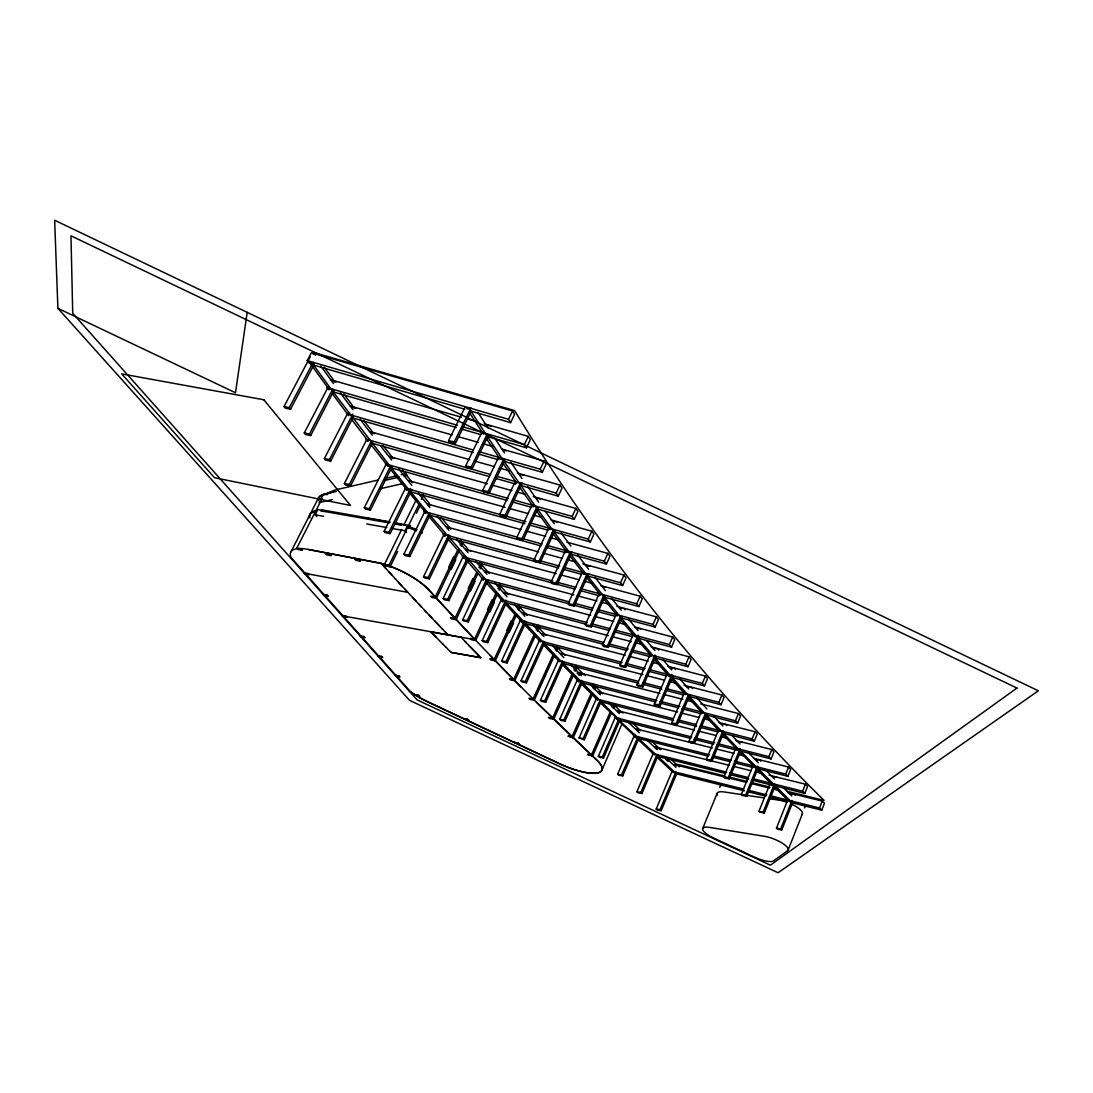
<?xml version="1.0" encoding="UTF-8"?>
<svg xmlns="http://www.w3.org/2000/svg" width="1093" height="1093" viewBox="0 0 1093 1093"><rect width="100%" height="100%" fill="white"/><g stroke="black" fill="none" stroke-linecap="round" stroke-linejoin="round"><path stroke-width="1.5" d="M247.196 312.352L235.487 392.756L57.888 308.322L54.65 220.253L1038.35 690.79L778.079 872.747L409.561 700.367L57.888 308.308M317.94 500.389L320.386 495.853L329.867 493.093M822.278 801.073L824.477 803.232L821.758 810.173L819.559 808.014L822.278 801.073L787.711 792.548M805.377 784.2L807.563 786.4L804.803 793.409L802.604 791.209L805.377 784.2L769.076 775.197M788.162 849.971L802.385 813.848M792.971 801.715L781.796 829.929L777.601 829.259L776.481 828.207L787.684 800.021M781.796 829.929L780.675 828.877L791.865 800.65M756.479 768.365L787.903 776.331L790.717 769.281L788.545 767.04L753.787 758.351M775.634 784.788L764.239 813.219L763.133 812.14L774.527 783.695M787.903 776.331L785.717 774.104L788.545 767.04M764.239 813.219L758.884 811.457L770.292 783.053M753.063 765.496L741.327 794.406L742.448 795.499L746.751 796.21L758.46 767.272M771.781 749.552L773.953 751.834L771.084 758.938L768.912 756.67L771.781 749.552L735.657 740.453M746.751 796.21L745.631 795.117L757.367 766.166M755.085 731.736L757.244 734.059L754.32 741.232L752.162 738.909L755.085 731.736L718.825 722.528M702.717 828.48L717.186 793.204M741.245 749.702L729.304 778.885L724.932 778.161L723.826 777.041L735.794 747.899M729.304 778.885L728.198 777.765L740.152 748.568M738.472 713.565L740.617 715.942L737.638 723.17L735.48 720.806L738.472 713.565L700.804 703.919M724.085 731.804L711.912 761.22L710.792 760.086L722.992 730.657M688.125 696.145L721.025 704.739L724.058 697.443L721.913 695.025L684.081 685.27M711.912 761.22L707.485 760.482L706.365 759.348L718.566 729.96M701.392 711.652L688.959 741.3L690.066 742.461L694.561 743.226L706.98 713.551M721.025 704.739L718.866 702.321L721.913 695.025M676.963 773.106L661.197 810.692L657.344 810.077L656.196 809.052L671.976 771.508M661.197 810.692L660.035 809.667L675.829 772.068M694.561 743.226L693.454 742.065L705.231 713.934M705.436 676.102L707.567 678.575L704.466 685.939L702.321 683.467L705.436 676.102L667.782 666.32M690.025 694.67L677.25 724.864L672.687 724.072L671.594 722.897L683.753 694.233M653.108 753.719L636.918 791.783L638.08 792.821L641.974 793.45L658.136 755.359M677.25 724.864L676.143 723.675L688.303 694.97M689.014 656.784L691.131 659.311L687.975 666.73L685.844 664.216L689.014 656.784L651.155 646.865M641.974 793.45L640.826 792.411L657.002 754.293M673.028 675.652L659.994 706.119L658.888 704.917L671.935 674.422M639.241 737.502L622.764 775.893L618.802 775.251L617.641 774.186L634.814 734.291M622.764 775.893L621.603 774.828L638.107 736.409M659.994 706.119L655.363 705.313L654.256 704.097L667.317 673.657M672.66 637.041L674.764 639.624L671.539 647.111L669.422 644.542L672.66 637.041L634.951 627.081M615.195 717.568L598.363 756.26L599.524 757.34L603.541 758.009L620.346 719.29M656.073 656.237L642.766 686.978L638.066 686.144L636.959 684.915L649.625 655.732M601.915 770.155L621.985 723.853M642.766 686.978L641.673 685.748L654.98 654.98M656.36 616.848L658.478 619.485L655.185 627.054L653.067 624.431L656.36 616.848L616.78 606.301M603.541 758.009L602.38 756.916L619.212 718.183M639.159 636.386L625.579 667.427L624.486 666.17L638.08 635.101M611.37 713.073L592.556 756.178L591.395 755.099L610.222 711.967M612.244 707.335L613.597 704.261M613.378 708.442L614.717 705.368M604.347 597.147L638.872 606.533L642.233 598.896L640.143 596.191L600.658 585.588M601.451 700.709L584.304 739.756L583.143 738.649L600.317 699.588M625.579 667.427L620.81 666.566L619.704 665.309L633.312 634.295M615.81 615.195L602.489 645.253L603.582 646.55L608.432 647.425L621.739 617.34M592.406 694.274L573.156 737.884L571.994 736.778L591.258 693.14M593.335 688.467L594.701 685.352M594.469 689.601L595.835 686.486M638.872 606.533L636.768 603.842L640.143 596.191M584.304 739.756L579.071 737.966L596.245 698.96M577.377 679.75L559.753 719.317L560.914 720.437L565.054 721.148L582.637 681.554M608.432 647.425L607.339 646.141L620.66 616.028M623.98 575.055L626.057 577.814L622.627 585.534L620.537 582.774L623.98 575.055L582.924 563.92M565.054 721.148L563.892 720.014L581.503 680.392M604.907 596.587L591.313 626.972L590.22 625.661L603.828 595.248M573.729 674.367L553.714 719.208L552.552 718.087L572.595 673.22M573.975 670.118L576.052 665.473M575.109 671.28L577.186 666.634M563.728 662.194L545.776 702.143L544.615 700.996L562.594 661.019M570.409 554.055L606.451 564.029L609.949 556.228L607.872 553.4L566.884 542.183M591.313 626.972L586.381 626.057L585.288 624.745L598.909 594.387M582.733 571.543L568.128 603.746L569.221 605.098L574.235 606.041L588.799 573.811M554.356 655.691L534.272 700.162L533.111 699.001L553.222 654.516M555.299 649.911L556.692 646.837M556.433 651.086L557.826 648.012M545.776 702.143L541.568 701.419L540.407 700.271L558.4 660.35M606.451 564.029L604.361 561.201L607.872 553.4M574.235 606.041L573.142 604.689L587.037 573.962M544.806 642.424L526.471 682.742L522.208 681.991L521.047 680.816L539.395 640.539M591.832 531.198L593.909 534.094L590.316 541.978L588.239 539.081L591.832 531.198L550.872 519.885M526.471 682.742L525.309 681.554L543.658 641.222M572.063 552.02L557.17 584.591L556.091 583.197L570.286 552.17M535.31 635.825L514.803 680.693L513.642 679.518L534.163 634.623M536.294 629.992L538.412 625.346M537.428 631.194L539.546 626.549M525.952 622.013L507.138 662.904L505.977 661.702L524.804 620.783M536.608 508.764L574.262 519.366L577.91 511.401L575.847 508.423L533.261 496.564M557.17 584.591L552.074 583.607L550.981 582.227L565.914 549.697M507.138 662.904L502.807 662.139L501.632 660.937L520.473 620.073M574.262 519.366L572.186 516.402L575.847 508.423M554.779 530.952L540.147 562.594L534.955 561.597L533.876 560.176L548.536 528.561M540.147 562.594L539.068 561.174L553.714 529.518M516.565 614.744L495.279 660.8L494.104 659.598L515.431 613.515M517.563 608.91L518.984 605.836M518.697 610.14L520.118 607.08M506.264 602.871L487.765 642.616L486.604 641.386L505.84 600.084M559.93 485.046L561.993 488.106L558.25 496.167L556.187 493.107L559.93 485.046L517.317 473.064M497.069 594.729L475.687 640.443L474.512 639.214L495.921 593.472M498.066 588.908L500.211 584.331M538.111 508.054L523.151 540.051L522.058 538.589L537.046 506.578M499.2 590.165L501.345 585.588M487.765 642.616L483.366 641.823L482.191 640.594L501.441 599.347M502.944 461.041L542.306 472.326L546.131 464.197L544.082 461.041L501.4 448.936M523.151 540.051L517.863 539.013L516.77 537.551L531.772 505.594M487.984 580.178L468.351 621.862L463.869 621.056L462.708 619.786L482.368 578.142M468.351 621.862L467.189 620.605L486.112 580.438M542.306 472.326L540.243 469.198L544.082 461.041M477.928 573.483L456.082 619.635L454.907 618.365L476.78 572.199M478.98 567.581L481.166 562.963M522.194 483.01L506.168 516.893L505.089 515.404L520.405 483.038M480.114 568.866L482.3 564.248M463.35 556.228L443.157 598.486L444.332 599.77L448.881 600.617L468.323 559.835M528.288 436.367L530.324 439.605L526.416 447.843L524.353 444.619L528.288 436.367L484.24 423.756M506.168 516.893L500.785 515.828L499.706 514.325L515.035 482.013M498.476 457.502L482.641 490.47L483.734 492.014L489.213 493.121L504.993 460.126M448.881 600.617L447.72 599.333L467.176 558.509M457.967 549.615L435.246 597.024L430.724 596.191L431.899 597.475L436.421 598.308L459.115 550.94M460.167 545.038L461.629 541.978M461.314 546.35L462.776 543.303M489.213 493.121L488.134 491.577L503.941 458.554M449.974 536.116L429.371 578.853L428.196 577.528L448.827 534.764M512.549 410.995L514.584 414.315L510.581 422.649L508.532 419.329L512.549 410.995L311.355 352.752L307.229 360.594L308.8 362.78M488.421 435.301L472.272 468.678L471.192 467.094L487.369 433.689M429.371 578.853L424.726 577.978L423.551 576.653L444.195 533.958M472.272 468.678L466.684 467.531L465.604 465.946L481.794 432.596M430.218 514.653L409.779 556.528L408.604 555.162L429.057 513.273M401.664 529.436L384.353 564.616L385.542 565.942L390.119 566.802L397.633 551.5M408.891 528.534L410.394 525.473M416.406 513.232L420.163 505.567M471.302 410.968L455.344 443.526L454.264 441.9L470.96 407.826M409.779 556.528L405.066 555.627L403.877 554.274L424.357 512.439M403.918 524.845L415.955 500.375M455.344 443.526L449.66 442.337L448.567 440.711L465.29 406.692M406.61 532.578L405.038 530.774L407.716 525.35L394.409 523M390.119 566.802L388.917 565.477L419.015 504.215M421.27 499.61L423.524 495.02M411.774 489.801L390.133 533.63L388.944 532.236L410.626 488.38M390.133 533.63L385.323 532.701L384.135 531.307L405.831 487.505M391.895 467.107L370.39 510.117L365.499 509.16L364.311 507.726L386.512 463.446M370.39 510.117L369.202 508.682L390.734 465.645M372.59 442.474L350.58 485.961L345.593 484.964L344.391 483.502L366.456 440.042M350.58 485.961L349.391 484.486L371.429 440.971M290.97 551.746L318.746 497.424M296.79 548.153L301.135 548.973L302.378 550.285L298.02 549.465L296.79 548.153L322.052 498.654M316.847 516.593L315.221 514.817L317.913 509.543L326.22 511.005M353.203 417.143L330.673 461.123L325.591 460.098L324.389 458.582L347.752 413.127M330.673 461.123L329.471 459.606L352.82 414.083M333.857 390.857L310.658 435.56L309.456 434.003L332.682 389.258M310.658 435.56L305.466 434.508L304.264 432.951L328.296 386.772M314.306 363.996L290.533 409.247L289.317 407.634L313.131 362.37M290.533 409.247L285.246 408.14L284.03 406.541L310.248 356.81M336.439 491.454L323.241 494.46L319.074 502.63L332.286 499.624M384.312 480.51L399.164 477.122M404.123 475.988L407.416 475.236M378.26 480.005L334.977 490.006L324.853 494.2A41.698 14.318 26.4 0 0 317.926 500.225M384.818 478.502L396.294 475.892M401.213 474.772L406.118 473.652M380.2 488.735L403.331 483.475M674.613 765.25L677.168 765.619M655.704 747.639L660.732 749.265M638.107 729.878L640.744 730.261M790.171 793.764L794.351 794.379L795.458 795.444M774.24 776.959L777.055 777.369M742.461 794.693L724.112 791.947A16.163 4.918 22.5 0 0 717.445 795.103M745.809 795.198L764.157 797.931M769.158 798.682L779.159 800.185A16.504 5.096 22 0 1 787.138 802.289M603.063 693.331L598.991 692.716L600.125 693.85M580.082 673.671L584.209 674.299L585.342 675.46M739.756 741.983L742.666 742.434M721.134 723.771L725.561 724.454L726.654 725.615M542.224 634.336L546.486 635.019M656.196 809.052L660.035 809.667M776.481 828.207L780.675 828.877M524.708 614.252L527.605 614.717M654.68 659.858L668.506 675.638L670.815 676.02L704.93 713.688M686.951 686.691L691.5 687.429L692.579 688.631M636.918 791.783L640.826 792.411M758.884 811.457L763.133 812.14M485.852 582.419L502.671 601.095L504.87 601.464L428.524 513.614M669.927 667.577L674.545 668.329L675.624 669.558M617.641 774.186L621.603 774.828M741.327 794.406L745.631 795.117M505.758 593.485L508.682 593.964M620.756 619.827L634.514 636.331L636.891 636.741L653.846 656.606M591.395 755.099L587.406 754.443L592.556 756.178M598.363 756.26L602.38 756.916M723.826 777.041L728.198 777.765M485.278 571.967L489.746 572.718M637.615 628.352L640.799 628.885M571.994 736.778L567.95 736.108L573.156 737.884M579.071 737.966L583.143 738.649M706.365 759.348L710.792 760.086M466.233 550.189L470.782 550.954M668.506 675.638L670.829 676.034L653.833 656.592M552.552 718.087L548.44 717.391L549.601 718.511L553.714 719.208M559.753 719.317L563.892 720.014M688.959 741.3L693.454 742.065M324.348 494.159L327.244 494.651M619.144 607.681L622.382 608.227M502.671 601.095L504.87 601.478M447.146 527.864L450.22 528.397M602.311 586.791L605.59 587.365M533.111 699.001L528.93 698.29L530.091 699.438L534.272 700.162M540.407 700.271L544.615 700.996M671.594 722.897L676.143 723.675M428.005 504.966L431.148 505.512M570 555.982L583.84 573.934L586.34 574.385L603.158 595.658M634.514 636.331L636.905 636.741L620.004 616.425M513.642 679.518L509.393 678.78L510.568 679.955L514.803 680.693M521.047 680.816L525.309 681.554M654.256 704.097L658.888 704.917M389.641 468.323L406.91 489.801L409.315 490.238L428.524 513.628M390.201 521.921L327.777 510.896A41.821 14.059 26.3 0 0 321.629 510.199M367.794 518.328L389.422 522.126M389.668 523L327.244 511.961A41.835 14.045 26.3 0 0 321.096 511.251M585.506 565.409L590.521 566.283M494.104 659.598L489.801 658.833L490.962 660.035L495.279 660.8M501.632 660.937L505.977 661.702M636.959 684.915L641.673 685.748M451.136 652.343L480.783 657.603L478.092 655.021M480.729 657.726L451.081 652.466L449.783 650.991M552.225 532.4L567.021 552.129L569.562 552.58L586.354 574.385L583.84 573.934M315.221 514.817L323.528 516.292M366.783 523.984L386.744 527.523M391.731 528.411L405.038 530.774M371.292 445.015L387.605 465.782L390.051 466.233L332.791 391.417M474.512 639.214L470.127 638.435L471.302 639.665L475.687 640.443M482.191 640.594L486.604 641.386M619.704 665.309L624.486 666.17M342.396 615.837L475.154 639.719M460.932 637.287L430.792 631.863L436.203 637.397M391.198 457.639L394.45 458.227M553.318 521.265L557.211 521.976M454.907 618.365L450.466 617.559L451.641 618.816L456.082 619.635M462.708 619.786L467.189 620.605M602.489 645.253L607.339 646.141M371.907 432.855L375.227 433.47M536.663 498.23L540.611 498.954M406.91 489.801L409.329 490.251L391.062 467.503M567.021 552.129L569.576 552.593L553.823 531.553M443.157 598.486L447.72 599.333M585.288 624.745L590.22 625.661M304.455 573.251L407.771 592.351L404.642 588.977M423.551 576.653L428.196 577.528M568.128 603.746L573.142 604.689M353.394 407.539L355.935 408.017M486.235 438.375L500.102 459.087L502.835 459.62L487.15 436.148M520.036 474.567L524.053 475.332M387.605 465.782L390.051 466.246M308.158 549.506L375.473 562.198A42.791 14.004 25.7 0 1 428.989 590.165L474.622 639.337M384.353 564.616L388.917 565.477M333.98 381.307L336.562 381.812M503.436 450.275L506.168 450.794M403.877 554.274L408.604 555.162M550.981 582.227L556.091 583.197M312.243 363.231L309.606 362.726L329.239 389.614M384.135 531.307L388.944 532.236M533.876 560.176L539.068 561.174M313.144 354.05L315.781 354.569M486.877 425.286L491.044 426.106M466.834 408.645L469.662 409.206M364.311 507.726L369.202 508.682M516.77 537.551L522.058 538.589M500.102 459.087L502.848 459.634M344.391 483.502L349.391 484.486M499.706 514.325L505.089 515.404M324.389 458.582L329.471 459.606M482.641 490.47L488.134 491.577M304.264 432.951L309.456 434.003M465.604 465.946L471.192 467.094M284.03 406.541L289.317 407.634M448.567 440.711L454.264 441.9M724.837 776.003L675.939 763.966L671.211 759.553M729.591 777.164L747.352 781.536M752.23 782.738L769.896 787.083M773.038 787.862L777.751 789.023M787.192 791.346L824.054 800.418C705.545 683.699 601.054 552.703 514.571 410.572L313.568 352.438L315.522 355.143M674.121 764.553L746.546 782.397M751.492 783.613L769.595 788.08M772.888 788.9L779.473 790.512M655.213 746.915L729.468 765.36M734.414 766.589L750.918 770.688M755.864 771.918L762.463 773.557M712.431 747.995L636.304 728.963L638.572 731.121M715.737 748.828L733.936 753.378M738.895 754.621L745.522 756.274M671.375 771.071L743.827 789.132M748.76 790.362L766.876 794.884M770.169 795.704L819.559 808.014M675.296 773.571L744.415 790.84M747.708 791.66L765.81 796.196M770.743 797.425L787.206 801.538M790.499 802.358L821.758 810.173M617.408 710.641L694.588 730.097M699.52 731.34L715.942 735.48M720.874 736.723L727.446 738.376M652.412 753.501L726.681 772.15M729.987 772.97L748.145 777.533M753.091 778.776L802.604 791.209M657.986 756.452L725.615 773.475M730.561 774.718L748.705 779.282M752.011 780.115L804.803 793.409M598.499 691.965L677.619 712.062M680.925 712.896L699.055 717.5M704.001 718.757L710.587 720.437M709.589 754.839L633.448 735.589L635.73 737.748M712.896 755.673L731.108 760.277M734.414 761.124L785.717 774.104M637.383 738.171L708.51 756.206M713.469 757.463L730.015 761.657M734.974 762.914L753.173 767.518M579.604 672.905L659.858 693.44M664.763 694.697L682.783 699.315M687.702 700.572L694.246 702.239M614.498 717.322L691.705 736.996M694.984 737.83L714.699 742.857M717.992 743.691L768.912 756.67M618.406 719.959L690.639 738.403M693.932 739.237L713.62 744.265M716.912 745.112L736.614 750.14M739.893 750.973L771.084 758.938M595.535 698.7L673.028 718.593M677.974 719.863L696.104 724.522M701.05 725.793L752.162 738.909M601.109 701.802L673.602 720.451M678.534 721.722L696.665 726.394M699.957 727.241L718.087 731.9M723.019 733.171L754.32 741.232M560.682 653.436L642.944 674.654M646.236 675.501L664.339 680.174M669.271 681.445L675.843 683.139M656.852 700.463L576.571 679.696L578.839 682.005M660.117 701.31L679.778 706.392M683.057 707.239L735.48 720.806M580.479 682.428L655.786 701.952M660.691 703.223L678.712 707.881M681.977 708.742L701.624 713.825M704.903 714.672L737.638 723.17M541.745 633.544L625.223 655.254M630.142 656.524L648.135 661.21M653.054 662.481L657.959 663.765M557.594 660.295L638.23 681.308M643.162 682.592L661.265 687.319M666.211 688.604L718.866 702.321M563.155 663.506L638.804 683.262M643.736 684.546L661.825 689.273M666.757 690.571L683.193 694.861M522.796 613.214L608.364 635.648M613.31 636.946L631.412 641.687M636.345 642.985L642.93 644.706M538.589 640.471L622.095 662.399M627.013 663.683L645.02 668.424M649.925 669.708L702.321 683.467M503.818 592.42L590.698 615.373M595.617 616.671L613.638 621.439M618.556 622.737L625.114 624.472M519.571 620.196L603.527 642.424M610.113 644.173L628.229 648.969M631.522 649.829L685.844 664.216M544.136 643.722L621.029 663.97M625.934 665.268L643.927 669.995M648.846 671.293L666.839 676.034M670.105 676.895L704.466 685.939M484.8 571.12L573.88 594.865M577.186 595.753L596.983 601.027M601.929 602.339L608.528 604.101M523.492 623.092L604.087 644.474M609.02 645.785L627.122 650.581M632.055 651.893L650.144 656.702M653.436 657.562L687.975 666.73M587.433 622.655L500.526 599.47L502.807 601.97M592.351 623.966L610.386 628.789M615.304 630.101L669.422 644.542M506.086 602.858L586.354 624.322M591.272 625.647L609.293 630.456M614.211 631.781L632.232 636.591M637.137 637.916L671.539 647.111M465.755 549.328L556.241 573.647M561.174 574.973L579.263 579.837M584.209 581.162L592.433 583.375M569.699 601.997L481.439 578.252L482.969 579.959M574.604 603.309L592.584 608.159M599.128 609.908L653.067 624.431M487.027 581.708L569.453 603.937M572.746 604.825L592.529 610.167M597.475 611.493L615.619 616.384M620.564 617.723L655.185 627.054M446.668 526.976L538.603 551.91M543.535 553.236L561.583 558.14M568.155 559.917L574.727 561.693M552.839 581.066L462.325 556.515L463.842 558.263M556.132 581.968L575.874 587.324M580.807 588.662L636.768 603.842M467.9 560.04L574.754 589.1M581.339 590.889L599.415 595.808M520.978 529.627L427.527 504.064L429.057 505.922M525.897 530.966L545.571 536.349M550.489 537.701L558.687 539.942M535.133 559.411L443.157 534.245L444.687 536.048M540.051 560.764L559.766 566.147M564.685 567.499L620.537 582.774M448.731 537.838L558.646 567.991M563.578 569.344L581.613 574.29M588.184 576.093L622.627 585.534M408.345 480.551L505.007 507.234M509.912 508.587L527.933 513.56M534.491 515.363L541.049 517.18M517.426 537.209L423.934 511.401L425.478 513.245M522.345 538.562L542.032 544M546.951 545.352L604.361 561.201M429.522 515.076L540.926 545.899M545.831 547.251L565.491 552.689M389.094 456.409L487.382 483.789M492.301 485.155L511.961 490.634M516.88 492L525.064 494.282M525.952 521.744L404.67 487.97L406.213 489.869M530.87 523.11L588.239 539.081M410.258 491.727L524.845 523.697M529.75 525.077L547.757 530.105M554.315 531.922L590.316 541.978M385.337 463.897L508.259 498.435M513.177 499.815L572.186 516.402M369.776 431.585L469.771 459.702M474.69 461.082L494.364 466.615M499.282 467.995L509.119 470.769M390.925 467.736L507.152 500.471M512.057 501.851L531.704 507.384M350.388 406.077L452.16 434.959M458.718 436.817L478.42 442.405M483.338 443.813L493.189 446.6M490.579 474.512L365.936 439.167L367.48 441.176M497.137 476.37L556.187 493.107M371.538 443.102L489.459 476.616M496.017 478.474L515.664 484.062M520.582 485.456L558.25 496.167M346.454 413.741L473.474 450.084M479.991 451.956L540.243 469.198M330.919 379.804L461.41 417.212M467.927 419.07L476.083 421.406M352.069 417.758L473.419 452.57M478.338 453.991L498.025 459.634M457.448 425.286L326.875 387.564L328.447 389.682M462.339 426.694L524.353 444.619M332.491 391.677L456.341 427.541M461.232 428.962L480.783 434.618M487.3 436.517L526.416 447.843M307.229 360.594L508.532 419.329M312.858 364.83L464.826 409.26M469.73 410.695L510.581 422.649M420.75 531.54L422.431 532.387M420.218 532.633L421.898 533.48M408.782 690.557L410.203 691.637A38.323 11.326 24.9 0 0 428.237 702.116L559.753 763.884A38.064 11.244 23.8 0 0 595.945 773.229A38.064 11.244 23.8 0 0 596.614 759.99C538.343 705.791 482.546 648.955 429.043 590.042A42.791 14.004 25.7 0 0 382.495 563.728L308.226 549.396A42.135 13.458 26.2 0 0 291.107 557.58L410.258 691.527A38.323 11.326 24.9 0 0 428.278 702.007L559.794 763.775A38.064 11.244 23.8 0 0 595.986 773.12A38.064 11.244 23.8 0 0 596.669 759.881L536.499 702.212M678.452 765.797L679.586 766.849M656.811 757.08L673.384 772.437L675.324 772.724L599.975 702.498M660.582 749.648L651.141 740.726M666.525 758.474L675.966 767.272M665.76 759.293L668.124 761.493M637.875 739.237L654.434 754.88M640.512 730.63L632.246 722.664M646.455 739.592L657.084 749.661M635.498 736.996L616.561 718.77L618.57 719.085L561.788 662.153M627.573 721.462L639.378 732.884M621.63 712.376L613.364 704.247M619.021 712.486L617.9 711.379L621.903 711.98L623.037 713.087M783.708 787.985L791.797 795.923M608.705 702.977L619.321 713.456M602.735 693.741L593.294 684.273M765.264 769.691L774.486 778.913M581.025 683.576L597.598 700.176M590.999 685.297L600.44 694.806M583.853 674.736L575.587 666.279M445.725 646.892L449.729 651.1M756.629 760.523L755.536 759.416L759.84 760.059L760.933 761.179M521.033 686.991L490.129 655.513M443.02 644.16L445.671 647.015M442.966 644.283L430.847 631.74M748.049 752.216L758.378 762.791M562.062 664.257L578.648 681.199M570.929 664.858L581.558 675.775M577.118 673.028L579.481 675.447M478.147 654.898L468.911 645.403M479.472 656.251L464.894 641.413M564.944 655.335L557.02 647.056M445.329 632.055L448.007 634.828L442.228 628.83M722.145 733.99L771.658 784.35L789.037 801.306L791.141 801.62L739.237 749.853L706.064 714.89M466.274 642.657L460.986 637.164M561.788 662.167L505.991 602.68M542.948 644.364L559.684 661.825M442.651 629.281L424.849 610.591M732.023 735.603L740.029 743.978M434.631 620.892L439.973 626.494M545.899 635.361L536.991 625.852M552.716 645.922L563.851 657.59M429.262 615.263L431.94 618.078M426.584 612.422L398.385 582.186M704.985 715.765L719.85 731.586M540.707 642.028L504.911 603.541M418.537 603.882L421.215 606.738M713.756 716.243L722.883 726.012M532.687 624.636L543.836 636.563M413.154 598.131L415.846 601.013M526.963 615.086L518.041 605.372M687.866 697.17L702.69 713.319M395.256 578.771L401.609 585.684M514.871 605.303L524.9 616.274M395.775 579.345L381.279 563.414M696.706 697.717L706.925 708.92M507.999 594.36L499.064 584.4M388.985 571.899L392.114 575.342M382.7 564.985L385.843 568.456M670.788 678.179L685.571 694.67M489.008 573.142L480.059 562.95M494.774 583.034L507.07 596.764M679.696 678.808L688.754 688.973M483.598 579.918L447.488 538.466M475.783 561.488L486.972 574.276M663.369 660.227L671.84 669.968M407.716 525.35L409.274 527.154M654.038 649.297L652.958 648.053L657.644 648.818L658.724 650.075M636.645 638.818L651.483 656.196M456.368 538.972L468.009 552.593M450.808 528.998L441.258 517.617M460.344 540.174L467.749 548.85M646.455 640.512L654.898 650.458M429.371 517.003L445.357 535.994M437.282 516.333L448.963 530.296M628.53 619.075L638.011 630.538M409.069 492.41L426.161 513.191M418.141 493.107L429.85 507.425M623.994 608.5L625.059 609.826M412.539 482.737L402.32 469.976M422.117 494.487L429.576 503.627M602.803 597.83L617.586 616.015M604.21 596.956L620.004 616.438M611.711 598.431L621.166 610.154M398.617 468.829L411.774 485.306M393.207 458.541L383.069 445.561M585.957 576.598L600.685 595.22M594.934 577.295L605.413 590.63M380.378 445.63L391.54 459.948M373.929 433.812L363.75 420.477M351.85 419.739L368.232 441.107M577.828 555.162L588.649 569.303M360.048 419.125L372.262 435.192M354.569 408.399L343.789 393.904M332.176 393.535L348.776 415.723M561.133 532.96L570.942 546.145M340.333 392.783L352.971 409.793M335.045 382.099L324.307 367.303M536.458 510.882L550.244 529.763M537.114 508.669L552.839 530.255M313.213 364.57L331.821 390.119M545.448 511.538L554.26 523.711M320.85 366.073L333.543 383.602M519.735 487.451L533.493 506.824M536.144 507.33L503.764 460.959M527.851 486.809L538.603 502.083M502.889 463.131L516.784 483.284M510.937 462.339L521.989 478.502M494.378 437.651L504.501 452.885M469.594 412.908L483.448 434.222M470.577 410.626L486.235 434.782M477.86 412.252L487.956 427.923M291.039 557.703L291.899 559.343M790.908 803.82A16.504 5.096 22 0 1 801.756 814.668M804.708 805.131A16.477 5.137 22 0 1 804.407 807.946M719.768 787.384A16.135 4.959 22.5 0 1 722.979 785.17M394.423 523.834A42.477 14.619 25.8 0 1 401.363 525.419M408.796 527.796A42.477 14.619 25.8 0 1 416.433 530.87M309.169 517.344A41.835 14.045 26.3 0 1 316.041 511.469M309.879 517.932A41.821 14.059 26.3 0 1 316.587 510.417M394.956 522.755A42.477 14.633 25.8 0 1 404.342 525.05M405.571 525.432A42.477 14.633 25.8 0 1 416.952 529.777M513.437 623.352L509.133 632.669L506.838 630.224L511.155 620.906L513.437 623.352M491.932 600.139L487.519 609.552L489.828 612.053L494.227 602.653L491.932 600.139M472.722 578.907L468.228 588.417L470.536 590.971L475.031 581.476L472.722 578.907M453.472 557.157L448.868 566.748L451.177 569.371L455.767 559.78L453.472 557.157M787.561 850.75L773.53 860.86A16.272 4.673 22.2 0 1 754.73 857.267L713.702 838.071A16.258 4.7 22.6 0 1 702.772 829.847A16.258 4.7 22.6 0 1 709.603 827.401L764.731 836.364A16.614 4.878 22.1 0 1 782.301 843.168A16.614 4.878 22.1 0 1 787.561 850.75M1016.968 688.071L770.374 865.205L417.13 699.916L72.725 313.308L70.963 235.815L1016.968 688.071M756.479 767.423L754.334 767.108L756.493 767.436M739.237 749.853L737.065 749.525L739.251 749.866M523.861 622.149L521.703 621.808L523.875 622.163M518.232 742.98L514.448 742.352L519.407 744.046L518.232 742.98M466.779 558.619L464.511 558.236L466.793 558.619M467.749 719.276L463.978 718.648L468.938 720.355L467.749 719.276M418.674 695.312L414.916 694.67L419.876 696.405L418.674 695.312M398.808 675.843L394.997 675.187L400.024 676.963L398.808 675.843M381.58 656.428L377.686 655.745L382.796 657.576L381.58 656.428M363.914 636.522L359.939 635.812L361.155 636.987L365.13 637.697L363.914 636.522M345.771 616.083L341.726 615.359L342.942 616.561L347 617.285L345.771 616.083M263.85 399.765L121.692 373.888L214.501 477.709L350.511 505.499L263.85 399.765M327.135 595.098L323.009 594.346L324.238 595.576L328.365 596.327L327.135 595.098M307.98 573.511L303.772 572.732L305.015 573.989L309.21 574.768L307.98 573.511M329.922 554.383L325.495 553.55L326.725 554.861L331.152 555.695L329.922 554.383M359.173 559.889L354.679 559.042L355.894 560.354L360.389 561.201L359.173 559.889"/></g></svg>
